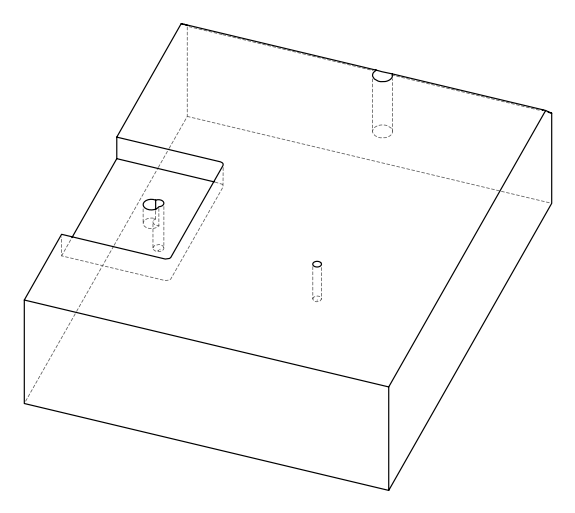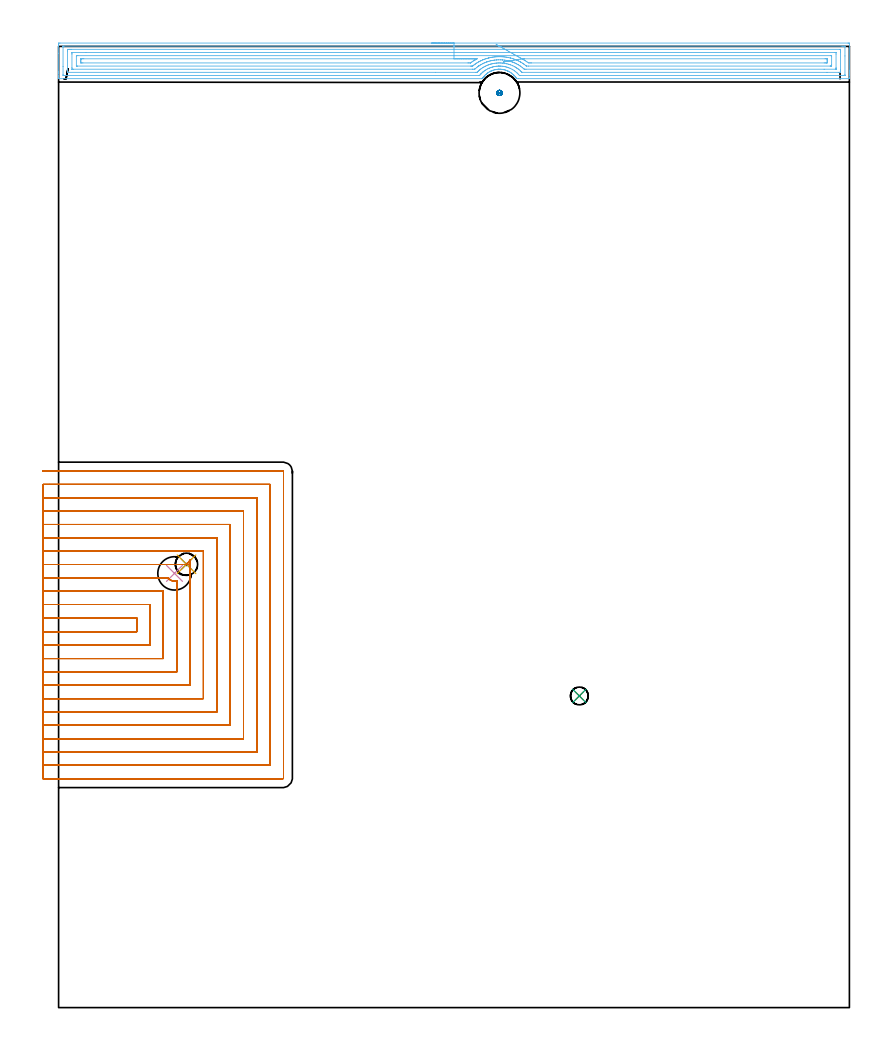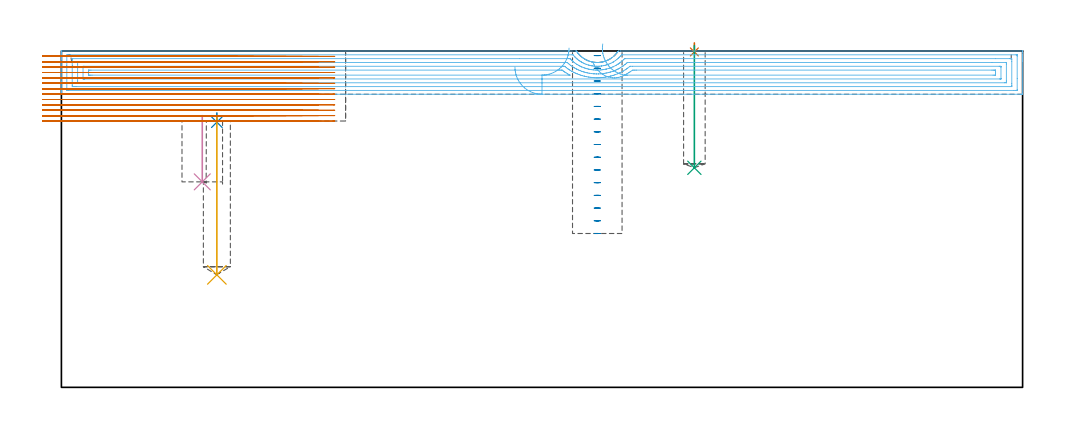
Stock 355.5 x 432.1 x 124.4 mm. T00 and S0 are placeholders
(PLAN: 8 operations, 6 tool changes, 131.7 min)
(1 SPOT_DRILL | STEP1POCKET | NXT0321_9005460120000 | 0.03 min | 1 mm3)
(2 SPOT_DRILL_1 | STEP1POCKET_3 | NXT0321_9005460120000 | 0.03 min | 2811 mm3)
(3 DRILL_BLIND_HOLE_INTO_CENTER | STEP1POCKET | NXT0301_051 | 0.18 min | 2104 mm3)
(4 INDEXABLE_INSERT_DRILL_BLIND_HOLE_FROM_SOLID | STEP1POCKET_2 | UGT0302_001 | 0.1 min | 7165 mm3)
(5 DRILL_BLIND_HOLE_INTO_CENTER_1 | STEP1POCKET_3 | UGT0301_032 | 0.24 min | 3413 mm3)
(6 AREA_MILL | FG_CHAMFER_SURFACE | UGT0205_001 | 17.42 min | 45511 mm3)
(7 MILL_SLOT | SLOT_PARTIAL_RECTANGULAR | NXT0201_009 | Follow Part, ap 2, ae 75% | 113 min | 392011 mm3)
(8 MILL_BLIND_HOLE_FROM_SOLID_MATERIAL | STEP1POCKET_1 | NXT0201_012 | Spiral | 0.67 min | 17651 mm3)
(TOOL NXT0321_9005460120000 | NC Spot Drill, 142deg, 12mm, Carbide, Uncoated | D12 PA142 FL30 Z2)
(TOOL NXT0301_051 | Carbide Drill 8mm [860.1-0800-040A1-MM 2214] | D8 PA140 FL53 Z2)
(TOOL UGT0302_001 | Indexable Insert Drill 15mm | D15 PA180 FL50 Z2)
(TOOL UGT0301_032 | Twist Drill 10 mm | D10 PA118 FL87 Z2)
(TOOL UGT0205_001 | Chamfer Mill 20 x 3 x 45 deg. | D20 FL50 Z2)
(TOOL NXT0201_009 | ENDMILL 8mm [2P460-0800-NA 1630] | D8 FL26 Z6)
(TOOL NXT0201_012 | ENDMILL 16mm [2P460-1600-NA 1630] | D16 FL38 Z6)
(OP 1 SPOT_DRILL)
G17 G21 G94 G90
T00 M6
G54
G17 G0 G90 X234.1 Y140.1 S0 M3
G43 Z134.4 H0
G94 G81 G98 Z124.056 F250. R127.4
G80
M5
M2
(OP 2 SPOT_DRILL_1)
G17 G21 G94 G90
T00 M6
G54
G17 G0 G90 X57.5 Y199.3 S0 M3
G43 Z134.4 H0
G94 G81 G98 Z98.07 F250. R101.5
G80
M5
M2
(OP 3 DRILL_BLIND_HOLE_INTO_CENTER)
G17 G21 G94 G90
T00 M6
G54
G17 G0 G90 X234.1 Y140.1 S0 M3
G43 Z134.4 H1
G94 G81 G98 Z81.2 F250. R126.4
G80
M5
M2
(OP 4 INDEXABLE_INSERT_DRILL_BLIND_HOLE_FROM_SOLID)
G17 G21 G94 G90
T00 M6
G54
G17 G0 G90 X52.1 Y195.2 S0 M3
G43 Z134.4 H0
G94 G81 G98 Z76. F250. R100.5
G80
M5
M2
(OP 5 DRILL_BLIND_HOLE_INTO_CENTER_1)
G17 G21 G94 G90
T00 M6
G54
G17 G0 G90 X57.5 Y199.3 S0 M3
G43 Z134.4 H0
G94 G81 G98 Z41.6 F250. R100.5
G80
M5
M2
(OP 6 AREA_MILL)
G17 G21 G94 G90
T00 M6
G54
G17 G0 G90 X167.75 Y433.6 S1061 M3
G43 Z134.4 H0
Z118.4
G94 G1 X167.788 Z117.528 F250.
X167.902 Z116.663
X168.091 Z115.812
X168.353 Z114.98
X168.687 Z114.174
X169.09 Z113.4
X169.558 Z112.664
X170.09 Z111.972
X170.679 Z111.329
X171.322 Z110.739
X172.014 Z110.208
X172.75 Z109.74
X173.524 Z109.337
X174.33 Z109.003
X175.162 Z108.741
X176.014 Z108.552
X176.878 Z108.438
X177.75 Z108.4
X354.895
X355.301 Y433.596 Z108.402
X355.49 Y433.592 Z108.406
X355.5 Y433.398 Z108.599
Y421.338 Z120.657
Y420.738 Z121.256
Y420.169 Z121.828
Y419.854 Z122.142
Y419.285 Z122.711
Y418.97 Z123.025
Y417.946 Z124.053
X355.493 Y417.615 Z124.376
X355.491 Y417.603 Z124.388
X355.341 Y417.6 Z124.4
X206.754
X205.927 Y417.606 Z124.392
X205.861 Y417.699 Z124.299
X205.722 Y417.903 Z124.093
X205.588 Y418.086 Z123.908
X205.466 Y418.258 Z123.74
X205.435 Y418.298 Z123.702
X205.366 Y418.383 Z123.617
X204.969 Y418.841 Z123.158
X204.846 Y418.97 Z123.025
X204.74 Y419.084 Z122.914
X204.572 Y419.263 Z122.735
X204.131 Y419.652 Z122.344
X203.677 Y420.026 Z121.974
X203.518 Y420.142 Z121.857
X203.154 Y420.383 Z121.615
X202.783 Y420.612 Z121.386
X202.394 Y420.824 Z121.176
X201.999 Y421.021 Z120.977
X201.972 Y421.033 Z120.965
X201.889 Y421.07 Z120.927
X201.845 Y421.087 Z120.909
X201.638 Y421.17 Z120.828
X201.445 Y421.245 Z120.749
X200.995 Y421.405 Z120.594
X200.875 Y421.44 Z120.559
X200.55 Y421.533 Z120.463
X200.168 Y421.626 Z120.373
X200.101 Y421.641 Z120.356
X200.06 Y421.648 Z120.347
X199.655 Y421.725 Z120.274
X199.207 Y421.786 Z120.212
X198.838 Y421.815 Z120.175
X198.769 Y421.822 Z120.171
X198.761 Y421.823 Z120.17
X198.722 Y421.824 Z120.167
X198.313 Y421.842 Z120.155
X198.033 Y421.835 Z120.153
X197.959 Z120.154
X197.905 Y421.834 Z120.153
X197.866 Y421.835 Z120.157
X197.829 Y421.833 Z120.161
X197.707 Y421.827 Z120.17
X197.419 Y421.808 Z120.186
X197.14 Y421.778 Z120.218
X196.971 Y421.759 Z120.236
X196.525 Y421.686 Z120.306
X196.491 Y421.678 Z120.313
X196.309 Y421.643 Z120.356
X196.214 Y421.622 Z120.376
X196.077 Y421.591 Z120.403
X195.631 Y421.473 Z120.522
X195.228 Y421.344 Z120.655
X195.182 Y421.329 Z120.67
X194.737 Y421.161 Z120.835
X194.432 Y421.033 Z120.966
X194.405 Y421.021 Z120.978
X194.26 Y420.947 Z121.05
X193.904 Y420.768 Z121.23
X193.843 Y420.737 Z121.261
X193.391 Y420.475 Z121.524
X192.949 Y420.19 Z121.809
X192.882 Y420.142 Z121.857
X192.463 Y419.816 Z122.182
X192.297 Y419.678 Z122.322
X192.055 Y419.476 Z122.524
X191.83 Y419.262 Z122.737
X191.489 Y418.909 Z123.091
X191.467 Y418.885 Z123.115
X191.285 Y418.681 Z123.317
X191.161 Y418.543 Z123.454
X191.15 Y418.528 Z123.468
X191.034 Y418.383 Z123.616
X190.988 Y418.321 Z123.679
X190.966 Y418.291 Z123.709
X190.815 Y418.086 Z123.909
X190.704 Y417.938 Z124.061
X190.69 Y417.917 Z124.082
X190.629 Y417.829 Z124.17
X190.484 Y417.624 Z124.37
X190.467 Y417.604 Z124.389
X190.244 Y417.6 Z124.4
X0.158
X0.008 Y417.602 Z124.388
X0. Y417.616 Z124.375
Y417.946 Z124.053
Y418.341 Z123.658
Y418.97 Z123.025
Y420.169 Z121.828
Y420.738 Z121.256
Y428.993 Z113.004
Y432.23 Z109.768
Y432.515 Z109.482
X0.004 Y433.114 Z108.884
X0.009 Y433.592 Z108.406
X0.119 Y433.595 Z108.403
X0.605 Y433.6 Z108.4
X177.75
Y432.186 Z109.814
X352.218
X353.11 Y432.185 Z109.815
X353.156 Y432.184 Z109.816
X353.49 Y432.17 Z109.83
X353.493 Y432.07 Z109.93
X353.499 Y431.845 Z110.155
X353.5 Y427.81 Z114.19
X353.499 Y419.469 Z122.531
X353.494 Y419.082 Z122.918
X353.49 Y419.032 Z122.968
X353.486 Y419.02 Z122.98
X353.48 Y419.018 Z122.982
X353.428 Y419.016 Z122.984
X353.322 Y419.015 Z122.985
X353.11 Y419.014 Z122.986
X207.601 Y419.015 Z122.985
X207.183 Y419.021 Z122.979
X206.754 Y419.487 Z122.513
X206.406 Y419.854 Z122.146
X206.138 Y420.132 Z121.868
X205.861 Y420.379 Z121.621
X205.437 Y420.738 Z121.262
X204.969 Y421.106 Z120.894
X204.183 Y421.622 Z120.378
X204.076 Y421.688 Z120.312
X203.919 Y421.778 Z120.222
X203.184 Y422.153 Z119.847
X202.942 Y422.265 Z119.735
X202.354 Y422.506 Z119.494
X202.291 Y422.529 Z119.471
X202.256 Y422.542 Z119.458
X201.734 Y422.712 Z119.288
X201.399 Y422.81 Z119.19
X200.984 Y422.917 Z119.083
X200.507 Y423.022 Z118.978
X199.875 Y423.132 Z118.868
X199.734 Y423.152 Z118.848
X199.614 Y423.165 Z118.835
X198.882 Y423.231 Z118.769
X198.722 Y423.239 Z118.761
X198.342 Y423.25 Z118.75
X197.968 Y423.253 Z118.747
X197.861 Y423.252 Z118.748
X197.829 Y423.251 Z118.749
X197.126 Y423.203 Z118.797
X196.937 Y423.182 Z118.818
X196.333 Y423.104 Z118.896
X196.199 Y423.083 Z118.917
X196.045 Y423.056 Z118.944
X195.587 Y422.959 Z119.041
X195.152 Y422.852 Z119.148
X194.878 Y422.778 Z119.222
X194.26 Y422.581 Z119.419
X194.204 Y422.562 Z119.438
X194.054 Y422.506 Z119.494
X193.564 Y422.311 Z119.689
X193.483 Y422.277 Z119.723
X193.367 Y422.223 Z119.777
X192.963 Y422.023 Z119.977
X192.475 Y421.768 Z120.232
X192.381 Y421.716 Z120.284
X192.223 Y421.622 Z120.378
X191.832 Y421.375 Z120.625
X191.582 Y421.213 Z120.787
X191.308 Y421.01 Z120.99
X190.954 Y420.738 Z121.262
X190.809 Y420.621 Z121.379
X190.69 Y420.52 Z121.48
X190.339 Y420.202 Z121.798
X189.985 Y419.854 Z122.146
X189.892 Y419.761 Z122.239
X189.798 Y419.66 Z122.34
X189.471 Y419.294 Z122.706
X189.287 Y419.086 Z122.914
X189.218 Y419.021 Z122.979
X188.861 Y419.014 Z122.986
X3.282
X2.39 Y419.015 Z122.985
X2.344 Y419.016 Z122.984
X2.01 Y419.03 Z122.97
X2.007 Y419.13 Z122.87
X2.002 Y419.355 Z122.645
X2. Y423.017 Z118.983
X2.001 Y431.731 Z110.269
X2.006 Y432.118 Z109.882
X2.01 Y432.168 Z109.832
X2.014 Y432.18 Z109.82
X2.02 Y432.182 Z109.818
X2.072 Y432.184 Z109.816
X2.178 Y432.185 Z109.815
X2.39 Y432.186 Z109.814
X177.75
Y430.772 Z111.228
X351.325 Y430.771 Z111.229
X351.429 Y430.77 Z111.23
X351.466 Y430.768 Z111.232
X351.482 Y430.766 Z111.234
X351.49 Y430.749 Z111.251
X351.495 Y430.635 Z111.365
X351.498 Y430.462 Z111.538
X351.5 Y430.289 Z111.711
Y429.578 Z112.422
Y421.449 Z120.551
X351.495 Y420.738 Z121.262
X351.491 Y420.574 Z121.426
X351.473 Y420.435 Z121.565
X351.325 Y420.434 Z121.566
X350.745 Y420.429 Z121.571
X345.447 Y420.428 Z121.572
X208.538 Y420.429 Z121.571
X208.434 Y420.43 Z121.57
X208.351 Y420.433 Z121.567
X208.299 Y420.435 Z121.565
X208.259 Y420.459 Z121.541
X207.978 Y420.738 Z121.262
X207.646 Y421.063 Z120.937
X206.998 Y421.622 Z120.378
X206.754 Y421.823 Z120.177
X206.577 Y421.959 Z120.041
X206.37 Y422.115 Z119.885
X206.008 Y422.361 Z119.639
X205.861 Y422.456 Z119.544
X205.782 Y422.506 Z119.494
X205.278 Y422.814 Z119.186
X204.969 Y422.98 Z119.02
X204.175 Y423.39 Z118.61
X204.076 Y423.437 Z118.563
X203.989 Y423.477 Z118.523
X203.184 Y423.787 Z118.213
X202.57 Y423.998 Z118.002
X202.291 Y424.079 Z117.921
X201.575 Y424.274 Z117.726
X201.399 Y424.314 Z117.687
X201.349 Y424.324 Z117.676
X200.507 Y424.476 Z117.524
X200.262 Y424.516 Z117.484
X199.614 Y424.59 Z117.41
X199.263 Y424.622 Z117.378
X198.722 Y424.653 Z117.347
X198.328 Y424.665 Z117.335
X197.829 Y424.661 Z117.339
X197.457 Y424.643 Z117.357
X196.937 Y424.61 Z117.39
X196.629 Y424.579 Z117.421
X196.045 Y424.503 Z117.497
X195.843 Y424.474 Z117.526
X195.523 Y424.421 Z117.579
X195.152 Y424.349 Z117.651
X195.09 Y424.336 Z117.664
X194.82 Y424.274 Z117.726
X194.376 Y424.159 Z117.841
X194.26 Y424.126 Z117.874
X193.695 Y423.95 Z118.05
X193.367 Y423.842 Z118.158
X193.037 Y423.718 Z118.282
X192.475 Y423.498 Z118.502
X192.398 Y423.466 Z118.534
X192.231 Y423.39 Z118.61
X191.8 Y423.175 Z118.825
X191.582 Y423.062 Z118.938
X191.22 Y422.865 Z119.135
X190.69 Y422.556 Z119.444
X190.659 Y422.537 Z119.463
X190.611 Y422.506 Z119.494
X190.125 Y422.182 Z119.818
X189.798 Y421.942 Z120.058
X189.617 Y421.802 Z120.198
X189.393 Y421.622 Z120.378
X189.13 Y421.4 Z120.6
X188.905 Y421.204 Z120.796
X188.664 Y420.977 Z121.023
X188.419 Y420.738 Z121.262
X188.216 Y420.537 Z121.463
X188.145 Y420.469 Z121.531
X188.119 Y420.446 Z121.554
X188.089 Y420.435 Z121.565
X188.013 Y420.434 Z121.566
X187.432 Y420.429 Z121.571
X169.473 Y420.428 Z121.572
X4.175 Y420.429 Z121.571
X4.071 Y420.43 Z121.57
X4.034 Y420.432 Z121.568
X4.018 Y420.434 Z121.566
X4.01 Y420.451 Z121.549
X4.005 Y420.565 Z121.435
X4.002 Y420.738 Z121.262
X4. Y420.911 Z121.089
Y421.622 Z120.378
Y429.751 Z112.249
X4.005 Y430.462 Z111.538
X4.009 Y430.626 Z111.374
X4.027 Y430.765 Z111.235
X4.175 Y430.766 Z111.234
X4.755 Y430.771 Z111.229
X5.067
X5.647 Y430.772 Z111.228
X177.75
Y429.357 Z112.643
X348.871
X349.393 Y429.355 Z112.645
X349.447 Y429.353 Z112.647
X349.479 Y429.351 Z112.649
X349.49 Y429.32 Z112.68
X349.5 Y428.694 Z113.306
Y422.506 Z119.494
X349.496 Y422.084 Z119.916
X349.492 Y421.874 Z120.126
X349.49 Y421.853 Z120.147
X349.47 Y421.85 Z120.15
X349.413 Y421.846 Z120.154
X349.317 Y421.844 Z120.156
X344.138 Y421.843 Z120.157
X210.1 Y421.844 Z120.156
X209.431 Y421.848 Z120.152
X209.34 Y421.85 Z120.15
X209.241 Y421.933 Z120.067
X209.032 Y422.111 Z119.889
X208.572 Y422.506 Z119.494
X208.538 Y422.534 Z119.466
X208.385 Y422.658 Z119.342
X207.77 Y423.124 Z118.876
X207.646 Y423.211 Z118.789
X207.373 Y423.39 Z118.61
X206.754 Y423.779 Z118.221
X206.441 Y423.965 Z118.035
X205.867 Y424.274 Z117.726
X205.854 Y424.281 Z117.719
X205.254 Y424.575 Z117.425
X204.969 Y424.704 Z117.296
X204.239 Y424.997 Z117.003
X204.076 Y425.056 Z116.944
X203.784 Y425.158 Z116.842
X203.184 Y425.348 Z116.652
X202.912 Y425.428 Z116.572
X202.291 Y425.589 Z116.411
X201.735 Y425.71 Z116.29
X201.399 Y425.773 Z116.227
X200.645 Y425.905 Z116.095
X200.507 Y425.923 Z116.077
X199.636 Y426.021 Z115.979
X199.614 Y426.023 Z115.977
X199.372 Y426.042 Z115.958
X198.722 Y426.074 Z115.926
X198.688 Y426.075 Z115.925
X197.829 Y426.08 Z115.92
X197.791
X197.016 Y426.042 Z115.958
X196.942 Y426.037 Z115.963
X196.937
X196.132 Y425.956 Z116.044
X196.045 Y425.945 Z116.055
X195.351 Y425.845 Z116.155
X195.152 Y425.812 Z116.188
X194.602 Y425.703 Z116.297
X194.26 Y425.626 Z116.374
X193.882 Y425.533 Z116.467
X193.367 Y425.392 Z116.608
X193.185 Y425.338 Z116.662
X192.604 Y425.158 Z116.842
X192.507 Y425.126 Z116.874
X192.475 Y425.114 Z116.886
X191.867 Y424.876 Z117.124
X191.582 Y424.761 Z117.239
X191.238 Y424.615 Z117.385
X190.69 Y424.357 Z117.643
X190.634 Y424.329 Z117.671
X190.528 Y424.274 Z117.726
X190.057 Y424.017 Z117.983
X189.798 Y423.869 Z118.131
X189.498 Y423.687 Z118.313
X189.016 Y423.39 Z118.61
X188.949 Y423.347 Z118.653
X188.905 Y423.317 Z118.683
X188.432 Y422.975 Z119.025
X188.013 Y422.657 Z119.343
X187.928 Y422.59 Z119.41
X187.827 Y422.506 Z119.494
X187.449 Y422.18 Z119.82
X187.12 Y421.897 Z120.103
X187.06 Y421.85 Z120.15
X187.009 Y421.847 Z120.153
X186.896 Y421.845 Z120.155
X186.228 Y421.843 Z120.157
X186.005
X6.629
X6.107 Y421.845 Z120.155
X6.053 Y421.847 Z120.153
X6.021 Y421.849 Z120.151
X6.01 Y421.88 Z120.12
X6. Y422.506 Z119.494
Y428.694 Z113.306
X6.004 Y429.116 Z112.884
X6.008 Y429.326 Z112.674
X6.01 Y429.347 Z112.653
X6.03 Y429.351 Z112.649
X6.087 Y429.354 Z112.646
X6.183 Y429.356 Z112.644
X12.408 Y429.357 Z112.643
X177.75
Y427.943 Z114.057
X346.998
X347.267 Y427.94 Z114.06
X347.446 Y427.936 Z114.064
X347.492 Y427.934 Z114.066
X347.494 Y427.926 Z114.074
X347.497 Y427.9 Z114.1
X347.499 Y427.81 Z114.19
X347.5 Y423.644 Z118.356
X347.497 Y423.39 Z118.61
X347.494 Y423.312 Z118.688
X347.49 Y423.275 Z118.725
X347.474 Y423.264 Z118.736
X347.401 Y423.262 Z118.738
X347.132 Y423.258 Z118.742
X346.998 Y423.257 Z118.743
X346.863
X211.216
X210.454 Y423.261 Z118.739
X210.323 Y423.264 Z118.736
X210.286 Y423.27 Z118.73
X210.239 Y423.305 Z118.695
X210.13 Y423.39 Z118.61
X209.431 Y423.94 Z118.06
X209.238 Y424.085 Z117.915
X208.961 Y424.274 Z117.726
X208.538 Y424.548 Z117.452
X207.781 Y425.025 Z116.975
X207.646 Y425.1 Z116.9
X207.538 Y425.158 Z116.842
X206.754 Y425.558 Z116.442
X206.472 Y425.698 Z116.302
X205.971 Y425.933 Z116.067
X205.861 Y425.978 Z116.022
X205.698 Y426.042 Z115.958
X204.969 Y426.319 Z115.681
X204.539 Y426.467 Z115.533
X204.076 Y426.615 Z115.385
X203.262 Y426.849 Z115.151
X203.184 Y426.869 Z115.131
X202.965 Y426.926 Z115.074
X202.291 Y427.069 Z114.931
X202.11 Y427.106 Z114.894
X201.399 Y427.23 Z114.77
X201.029 Y427.292 Z114.708
X200.507 Y427.352 Z114.648
X200.025 Y427.403 Z114.597
X199.614 Y427.439 Z114.561
X199.066 Y427.469 Z114.531
X198.722 Y427.484 Z114.516
X198.153 Y427.489 Z114.511
X197.829
X197.283 Y427.467 Z114.533
X196.937 Y427.449 Z114.551
X196.448 Y427.41 Z114.59
X196.045 Y427.371 Z114.629
X195.641 Y427.326 Z114.674
X195.152 Y427.258 Z114.742
X194.86 Y427.216 Z114.784
X194.26 Y427.106 Z114.894
X194.109 Y427.075 Z114.925
X193.429 Y426.926 Z115.074
X193.379 Y426.914 Z115.086
X193.367 Y426.911 Z115.089
X192.682 Y426.721 Z115.279
X192.475 Y426.66 Z115.34
X192.002 Y426.511 Z115.489
X191.582 Y426.374 Z115.626
X191.339 Y426.283 Z115.717
X190.702 Y426.042 Z115.958
X190.694 Y426.039 Z115.961
X190.076 Y425.767 Z116.233
X189.798 Y425.634 Z116.366
X189.477 Y425.476 Z116.524
X188.905 Y425.182 Z116.818
X188.889 Y425.174 Z116.826
X188.861 Y425.158 Z116.842
X188.332 Y424.842 Z117.158
X188.013 Y424.649 Z117.351
X187.783 Y424.502 Z117.498
X187.435 Y424.274 Z117.726
X187.25 Y424.146 Z117.854
X187.12 Y424.052 Z117.948
X186.743 Y423.764 Z118.236
X186.262 Y423.39 Z118.61
X186.228 Y423.363 Z118.637
X186.124 Y423.284 Z118.716
X186.082 Y423.264 Z118.736
X186.038 Y423.262 Z118.738
X185.849 Y423.259 Z118.741
X185.47 Y423.257 Z118.743
X185.336
X8.502
X8.233 Y423.26 Z118.74
X8.054 Y423.264 Z118.736
X8.008 Y423.266 Z118.734
X8.006 Y423.274 Z118.726
X8.003 Y423.3 Z118.7
X8.001 Y423.39 Z118.61
X8. Y427.556 Z114.444
X8.003 Y427.81 Z114.19
X8.006 Y427.888 Z114.112
X8.01 Y427.925 Z114.075
X8.026 Y427.936 Z114.064
X8.099 Y427.938 Z114.062
X8.368 Y427.942 Z114.058
X8.502 Y427.943 Z114.057
X8.637
X177.75
Y426.529 Z115.471
X187.703
X188.013 Y426.527 Z115.473
X188.041 Y426.526 Z115.474
X188.08 Y426.522 Z115.478
X188.056 Y426.503 Z115.497
X188.037 Y426.491 Z115.509
X187.232 Y426.042 Z115.958
X187.162 Y426.001 Z115.999
X187.12 Y425.976 Z116.024
X186.615 Y425.659 Z116.341
X186.228 Y425.413 Z116.587
X186.074 Y425.31 Z116.69
X185.855 Y425.158 Z116.842
X185.555 Y424.941 Z117.059
X185.336 Y424.782 Z117.218
X185.222 Y424.704 Z117.296
X185.181 Y424.678 Z117.322
X185.135 Y424.676 Z117.324
X184.933 Y424.673 Z117.327
X184.443 Y424.671 Z117.329
X184.042
X10.913
X10.422 Y424.673 Z117.327
X10.016 Y424.676 Z117.324
X10.01 Y424.679 Z117.321
X10.003 Y424.688 Z117.312
X10.001 Y425.158 Z116.842
X10. Y425.575 Z116.425
X10.002 Y426.042 Z115.958
X10.005 Y426.455 Z115.545
X10.01 Y426.514 Z115.486
X10.054 Y426.522 Z115.478
X10.176 Y426.525 Z115.475
X10.422 Y426.527 Z115.473
X10.823 Y426.529 Z115.471
X11.314
X177.75
X178.622 Z115.509
X179.486 Z115.623
X180.338 Z115.812
X181.17 Z116.074
X181.976 Z116.408
X182.75 Z116.811
X183.486 Z117.279
X184.178 Z117.811
X184.821 Z118.4
X185.41 Z119.043
X185.942 Z119.735
X186.41 Z120.471
X186.813 Z121.245
X187.147 Z122.051
X187.409 Z122.883
X187.598 Z123.735
X187.712 Z124.599
X187.75 Z125.471
G0 X200.219 Y425.143 Z126.996
G1 X200.114 Y425.125 Z126.13
X200.084 Y425.12 Z125.258
X200.13 Y425.128 Z124.387
X200.25 Y425.148 Z123.523
X200.443 Y425.181 Z122.673
X200.709 Y425.226 Z121.843
X201.045 Y425.283 Z121.04
X201.449 Y425.352 Z120.27
X201.918 Y425.431 Z119.539
X202.448 Y425.521 Z118.851
X203.034 Y425.62 Z118.213
X203.674 Y425.729 Z117.63
X204.361 Y425.845 Z117.105
X205.09 Y425.969 Z116.643
X205.857 Y426.099 Z116.247
X206.654 Y426.234 Z115.92
X207.477 Y426.373 Z115.665
X208.318 Y426.516 Z115.484
X208.355 Y426.522 Z115.478
X208.409 Y426.525 Z115.475
X208.538 Y426.527 Z115.473
X208.939 Y426.529 Z115.471
X209.431
X344.587
X345.078 Y426.527 Z115.473
X345.484 Y426.524 Z115.476
X345.49 Y426.521 Z115.479
X345.497 Y426.512 Z115.488
X345.499 Y426.042 Z115.958
X345.5 Y425.625 Z116.375
X345.498 Y425.158 Z116.842
X345.495 Y424.745 Z117.255
X345.49 Y424.686 Z117.314
X345.446 Y424.678 Z117.322
X345.324 Y424.675 Z117.325
X345.078 Y424.673 Z117.327
X344.677 Y424.671 Z117.329
X344.186
X212.6
X212.108 Y424.672 Z117.328
X211.705 Y424.674 Z117.326
X211.216 Y424.678 Z117.322
X210.547 Y425.158 Z116.842
X210.323 Y425.312 Z116.688
X209.862 Y425.615 Z116.385
X209.431 Y425.882 Z116.118
X209.166 Y426.042 Z115.958
X208.887 Y426.203 Z115.797
X208.538 Y426.394 Z115.606
X208.397 Y426.472 Z115.528
X208.318 Y426.516 Z115.484
X207.62 Y426.906 Z115.136
X206.898 Y427.31 Z114.859
X206.158 Y427.724 Z114.655
X205.404 Y428.145 Z114.526
X204.644 Y428.57 Z114.473
X203.883 Y428.995 Z114.495
X203.127 Y429.418 Z114.594
X202.38 Y429.836 Z114.768
X201.65 Y430.244 Z115.015
X200.942 Y430.64 Z115.335
X200.26 Y431.021 Z115.724
X199.611 Y431.384 Z116.18
X198.999 Y431.726 Z116.698
X198.428 Y432.045 Z117.276
X197.904 Y432.338 Z117.909
X197.43 Y432.603 Z118.592
X197.009 Y432.838 Z119.319
X196.646 Y433.041 Z120.086
G0 Z134.4
M5
M2
(OP 7 MILL_SLOT)
G17 G21 G94 G90
T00 M6
G54
G17 G0 G90 X-7. Y168.9 S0 M3
G43 Z134.4 H1
Z122.408
G94 G1 X-4. F250.
X35.1 F500.
Y175.2
X-4.
X-7. F250.
Y162.9
X-4.
X41.1 F500.
Y181.2
X-4.
X-7. F250.
Y156.9
X-4.
X47.1 F500.
Y187.2
X-4.
X-7. F250.
Y150.9
X-4.
X53.1 F500.
Y191.854
G2 X51.081 Y191.859 R3.504
X50.382 Y192.158 R3.505
G1 X49.984 Y192.423
X49.536 Y192.834
X49.416 Y192.985
X49.245 Y193.2
X-4.
X-7. F250.
Y144.9
X-4.
X59.1 F500.
Y198.117
Y201.117 F250.
X57.462 Y199.2
X54.462
X-4. F500.
X-7. F250.
Y138.9
X-4.
X65.1 F500.
Y205.2
X-4.
X-7. F250.
Y132.9
X-4.
X71.1 F500.
Y211.2
X-4.
X-7. F250.
Y126.9
X-4.
X77.1 F500.
Y217.2
X-4.
X-7. F250.
Y120.9
X-4.
X83.1 F500.
Y223.2
X-4.
X-7. F250.
Y114.9
X-4.
X89.1 F500.
Y229.2
X-4.
X-7. F250.
Y108.9
X-4.
X95.1 F500.
Y235.2
X-4.
X-7. F250.
Y102.9
X-4.
X100.8 F500.
G3 X101.1 Y103.2 R0.3
G1 Y240.9
G3 X100.8 Y241.2 R0.3
G1 X-4.
X-7. F250.
G0 Y168.9 Z120.415
G1 X-4.
X35.1 F500.
Y175.2
X-4.
X-7. F250.
Y162.9
X-4.
X41.1 F500.
Y181.2
X-4.
X-7. F250.
Y156.9
X-4.
X47.1 F500.
Y187.2
X-4.
X-7. F250.
Y150.9
X-4.
X53.1 F500.
Y191.854
G2 X51.166 Y191.834 R3.504
X50.382 Y192.158 R3.505
G1 X49.984 Y192.423
X49.535 Y192.835
X49.245 Y193.2
X-4.
X-7. F250.
Y144.9
X-4.
X59.1 F500.
Y198.117
Y201.117 F250.
X57.462 Y199.2
X54.462
X-4. F500.
X-7. F250.
Y138.9
X-4.
X65.1 F500.
Y205.2
X-4.
X-7. F250.
Y132.9
X-4.
X71.1 F500.
Y211.2
X-4.
X-7. F250.
Y126.9
X-4.
X77.1 F500.
Y217.2
X-4.
X-7. F250.
Y120.9
X-4.
X83.1 F500.
Y223.2
X-4.
X-7. F250.
Y114.9
X-4.
X89.1 F500.
Y229.2
X-4.
X-7. F250.
Y108.9
X-4.
X95.1 F500.
Y235.2
X-4.
X-7. F250.
Y102.9
X-4.
X100.8 F500.
G3 X101.1 Y103.2 R0.3
G1 Y240.9
G3 X100.8 Y241.2 R0.3
G1 X-4.
X-7. F250.
G0 Y168.9 Z118.423
G1 X-4.
X35.1 F500.
Y175.2
X-4.
X-7. F250.
Y162.9
X-4.
X41.1 F500.
Y181.2
X-4.
X-7. F250.
Y156.9
X-4.
X47.1 F500.
Y187.2
X-4.
X-7. F250.
Y150.9
X-4.
X53.1 F500.
Y191.854
G2 X50.382 Y192.158 R3.505
G1 X49.984 Y192.423
X49.535 Y192.835
X49.245 Y193.2
X-4.
X-7. F250.
Y144.9
X-4.
X59.1 F500.
Y198.117
Y201.117 F250.
X57.462 Y199.2
X54.462
X-4. F500.
X-7. F250.
Y138.9
X-4.
X65.1 F500.
Y205.2
X-4.
X-7. F250.
Y132.9
X-4.
X71.1 F500.
Y211.2
X-4.
X-7. F250.
Y126.9
X-4.
X77.1 F500.
Y217.2
X-4.
X-7. F250.
Y120.9
X-4.
X83.1 F500.
Y223.2
X-4.
X-7. F250.
Y114.9
X-4.
X89.1 F500.
Y229.2
X-4.
X-7. F250.
Y108.9
X-4.
X95.1 F500.
Y235.2
X-4.
X-7. F250.
Y102.9
X-4.
X100.8 F500.
G3 X101.1 Y103.2 R0.3
G1 Y240.9
G3 X100.8 Y241.2 R0.3
G1 X-4.
X-7. F250.
G0 Y168.9 Z116.431
G1 X-4.
X35.1 F500.
Y175.2
X-4.
X-7. F250.
Y162.9
X-4.
X41.1 F500.
Y181.2
X-4.
X-7. F250.
Y156.9
X-4.
X47.1 F500.
Y187.2
X-4.
X-7. F250.
Y150.9
X-4.
X53.1 F500.
Y191.854
G2 X50.382 Y192.158 R3.505
G1 X49.983 Y192.424
X49.538 Y192.832
X49.245 Y193.2
X-4.
X-7. F250.
Y144.9
X-4.
X59.1 F500.
Y198.117
Y201.117 F250.
X57.462 Y199.2
X54.462
X-4. F500.
X-7. F250.
Y138.9
X-4.
X65.1 F500.
Y205.2
X-4.
X-7. F250.
Y132.9
X-4.
X71.1 F500.
Y211.2
X-4.
X-7. F250.
Y126.9
X-4.
X77.1 F500.
Y217.2
X-4.
X-7. F250.
Y120.9
X-4.
X83.1 F500.
Y223.2
X-4.
X-7. F250.
Y114.9
X-4.
X89.1 F500.
Y229.2
X-4.
X-7. F250.
Y108.9
X-4.
X95.1 F500.
Y235.2
X-4.
X-7. F250.
Y102.9
X-4.
X100.8 F500.
G3 X101.1 Y103.2 R0.3
G1 Y240.9
G3 X100.8 Y241.2 R0.3
G1 X-4.
X-7. F250.
G0 Y168.9 Z114.438
G1 X-4.
X35.1 F500.
Y175.2
X-4.
X-7. F250.
Y162.9
X-4.
X41.1 F500.
Y181.2
X-4.
X-7. F250.
Y156.9
X-4.
X47.1 F500.
Y187.2
X-4.
X-7. F250.
Y150.9
X-4.
X53.1 F500.
Y191.854
G2 X50.382 Y192.158 R3.505
G1 X49.983 Y192.424
X49.538 Y192.832
X49.245 Y193.2
X-4.
X-7. F250.
Y144.9
X-4.
X59.1 F500.
Y198.117
Y201.117 F250.
X57.462 Y199.2
X54.462
X-4. F500.
X-7. F250.
Y138.9
X-4.
X65.1 F500.
Y205.2
X-4.
X-7. F250.
Y132.9
X-4.
X71.1 F500.
Y211.2
X-4.
X-7. F250.
Y126.9
X-4.
X77.1 F500.
Y217.2
X-4.
X-7. F250.
Y120.9
X-4.
X83.1 F500.
Y223.2
X-4.
X-7. F250.
Y114.9
X-4.
X89.1 F500.
Y229.2
X-4.
X-7. F250.
Y108.9
X-4.
X95.1 F500.
Y235.2
X-4.
X-7. F250.
Y102.9
X-4.
X100.8 F500.
G3 X101.1 Y103.2 R0.3
G1 Y240.9
G3 X100.8 Y241.2 R0.3
G1 X-4.
X-7. F250.
G0 Y168.9 Z112.446
G1 X-4.
X35.1 F500.
Y175.2
X-4.
X-7. F250.
Y162.9
X-4.
X41.1 F500.
Y181.2
X-4.
X-7. F250.
Y156.9
X-4.
X47.1 F500.
Y187.2
X-4.
X-7. F250.
Y150.9
X-4.
X53.1 F500.
Y191.854
G2 X51.165 Y191.835 R3.505
X50.383 Y192.157 R3.504
G1 X49.981 Y192.426
X49.538 Y192.832
X49.245 Y193.2
X-4.
X-7. F250.
Y144.9
X-4.
X59.1 F500.
Y198.117
Y201.117 F250.
X57.462 Y199.2
X54.462
X-4. F500.
X-7. F250.
Y138.9
X-4.
X65.1 F500.
Y205.2
X-4.
X-7. F250.
Y132.9
X-4.
X71.1 F500.
Y211.2
X-4.
X-7. F250.
Y126.9
X-4.
X77.1 F500.
Y217.2
X-4.
X-7. F250.
Y120.9
X-4.
X83.1 F500.
Y223.2
X-4.
X-7. F250.
Y114.9
X-4.
X89.1 F500.
Y229.2
X-4.
X-7. F250.
Y108.9
X-4.
X95.1 F500.
Y235.2
X-4.
X-7. F250.
Y102.9
X-4.
X100.8 F500.
G3 X101.1 Y103.2 R0.3
G1 Y240.9
G3 X100.8 Y241.2 R0.3
G1 X-4.
X-7. F250.
G0 Y168.9 Z110.454
G1 X-4.
X35.1 F500.
Y175.2
X-4.
X-7. F250.
Y162.9
X-4.
X41.1 F500.
Y181.2
X-4.
X-7. F250.
Y156.9
X-4.
X47.1 F500.
Y187.2
X-4.
X-7. F250.
Y150.9
X-4.
X53.1 F500.
Y191.854
G2 X50.759 Y191.974 R3.505
X50.383 Y192.157 R3.504
G1 X49.981 Y192.426
X49.537 Y192.832
X49.245 Y193.2
X-4.
X-7. F250.
Y144.9
X-4.
X59.1 F500.
Y198.117
Y201.117 F250.
X57.462 Y199.2
X54.462
X-4. F500.
X-7. F250.
Y138.9
X-4.
X65.1 F500.
Y205.2
X-4.
X-7. F250.
Y132.9
X-4.
X71.1 F500.
Y211.2
X-4.
X-7. F250.
Y126.9
X-4.
X77.1 F500.
Y217.2
X-4.
X-7. F250.
Y120.9
X-4.
X83.1 F500.
Y223.2
X-4.
X-7. F250.
Y114.9
X-4.
X89.1 F500.
Y229.2
X-4.
X-7. F250.
Y108.9
X-4.
X95.1 F500.
Y235.2
X-4.
X-7. F250.
Y102.9
X-4.
X100.8 F500.
G3 X101.1 Y103.2 R0.3
G1 Y240.9
G3 X100.8 Y241.2 R0.3
G1 X-4.
X-7. F250.
G0 Y168.9 Z108.461
G1 X-4.
X35.1 F500.
Y175.2
X-4.
X-7. F250.
Y162.9
X-4.
X41.1 F500.
Y181.2
X-4.
X-7. F250.
Y156.9
X-4.
X47.1 F500.
Y187.2
X-4.
X-7. F250.
Y150.9
X-4.
X53.1 F500.
Y191.854
G2 X52.214 Y191.71 R3.504
X50.382 Y192.158 R3.505
G1 X49.984 Y192.423
X49.536 Y192.834
X49.245 Y193.2
X-4.
X-7. F250.
Y144.9
X-4.
X59.1 F500.
Y198.117
Y201.117 F250.
X57.462 Y199.2
X54.462
X-4. F500.
X-7. F250.
Y138.9
X-4.
X65.1 F500.
Y205.2
X-4.
X-7. F250.
Y132.9
X-4.
X71.1 F500.
Y211.2
X-4.
X-7. F250.
Y126.9
X-4.
X77.1 F500.
Y217.2
X-4.
X-7. F250.
Y120.9
X-4.
X83.1 F500.
Y223.2
X-4.
X-7. F250.
Y114.9
X-4.
X89.1 F500.
Y229.2
X-4.
X-7. F250.
Y108.9
X-4.
X95.1 F500.
Y235.2
X-4.
X-7. F250.
Y102.9
X-4.
X100.8 F500.
G3 X101.1 Y103.2 R0.3
G1 Y240.9
G3 X100.8 Y241.2 R0.3
G1 X-4.
X-7. F250.
G0 Y168.9 Z106.469
G1 X-4.
X35.1 F500.
Y175.2
X-4.
X-7. F250.
Y162.9
X-4.
X41.1 F500.
Y181.2
X-4.
X-7. F250.
Y156.9
X-4.
X47.1 F500.
Y187.2
X-4.
X-7. F250.
Y150.9
X-4.
X53.1 F500.
Y191.854
G2 X51.163 Y191.835 R3.504
X50.382 Y192.158 R3.505
G1 X49.984 Y192.423
X49.535 Y192.835
X49.245 Y193.2
X-4.
X-7. F250.
Y144.9
X-4.
X59.1 F500.
Y198.117
Y201.117 F250.
X57.462 Y199.2
X54.462
X-4. F500.
X-7. F250.
Y138.9
X-4.
X65.1 F500.
Y205.2
X-4.
X-7. F250.
Y132.9
X-4.
X71.1 F500.
Y211.2
X-4.
X-7. F250.
Y126.9
X-4.
X77.1 F500.
Y217.2
X-4.
X-7. F250.
Y120.9
X-4.
X83.1 F500.
Y223.2
X-4.
X-7. F250.
Y114.9
X-4.
X89.1 F500.
Y229.2
X-4.
X-7. F250.
Y108.9
X-4.
X95.1 F500.
Y235.2
X-4.
X-7. F250.
Y102.9
X-4.
X100.8 F500.
G3 X101.1 Y103.2 R0.3
G1 Y240.9
G3 X100.8 Y241.2 R0.3
G1 X-4.
X-7. F250.
G0 Y168.9 Z104.477
G1 X-4.
X35.1 F500.
Y175.2
X-4.
X-7. F250.
Y162.9
X-4.
X41.1 F500.
Y181.2
X-4.
X-7. F250.
Y156.9
X-4.
X47.1 F500.
Y187.2
X-4.
X-7. F250.
Y150.9
X-4.
X53.1 F500.
Y191.854
G2 X50.382 Y192.158 R3.505
G1 X49.984 Y192.423
X49.535 Y192.835
X49.245 Y193.2
X-4.
X-7. F250.
Y144.9
X-4.
X59.1 F500.
Y198.117
Y201.117 F250.
X57.462 Y199.2
X54.462
X-4. F500.
X-7. F250.
Y138.9
X-4.
X65.1 F500.
Y205.2
X-4.
X-7. F250.
Y132.9
X-4.
X71.1 F500.
Y211.2
X-4.
X-7. F250.
Y126.9
X-4.
X77.1 F500.
Y217.2
X-4.
X-7. F250.
Y120.9
X-4.
X83.1 F500.
Y223.2
X-4.
X-7. F250.
Y114.9
X-4.
X89.1 F500.
Y229.2
X-4.
X-7. F250.
Y108.9
X-4.
X95.1 F500.
Y235.2
X-4.
X-7. F250.
Y102.9
X-4.
X100.8 F500.
G3 X101.1 Y103.2 R0.3
G1 Y240.9
G3 X100.8 Y241.2 R0.3
G1 X-4.
X-7. F250.
G0 Y168.9 Z102.485
G1 X-4.
X35.1 F500.
Y175.2
X-4.
X-7. F250.
Y162.9
X-4.
X41.1 F500.
Y181.2
X-4.
X-7. F250.
Y156.9
X-4.
X47.1 F500.
Y187.2
X-4.
X-7. F250.
Y150.9
X-4.
X53.1 F500.
Y191.854
G2 X50.382 Y192.158 R3.505
G1 X49.983 Y192.424
X49.538 Y192.832
X49.245 Y193.2
X-4.
X-7. F250.
Y144.9
X-4.
X59.1 F500.
Y198.117
Y201.117 F250.
X57.462 Y199.2
X54.462
X-4. F500.
X-7. F250.
Y138.9
X-4.
X65.1 F500.
Y205.2
X-4.
X-7. F250.
Y132.9
X-4.
X71.1 F500.
Y211.2
X-4.
X-7. F250.
Y126.9
X-4.
X77.1 F500.
Y217.2
X-4.
X-7. F250.
Y120.9
X-4.
X83.1 F500.
Y223.2
X-4.
X-7. F250.
Y114.9
X-4.
X89.1 F500.
Y229.2
X-4.
X-7. F250.
Y108.9
X-4.
X95.1 F500.
Y235.2
X-4.
X-7. F250.
Y102.9
X-4.
X100.8 F500.
G3 X101.1 Y103.2 R0.3
G1 Y240.9
G3 X100.8 Y241.2 R0.3
G1 X-4.
X-7. F250.
G0 Y168.9 Z100.492
G1 X-4.
X35.1 F500.
Y175.2
X-4.
X-7. F250.
Y162.9
X-4.
X41.1 F500.
Y181.2
X-4.
X-7. F250.
Y156.9
X-4.
X47.1 F500.
Y187.2
X-4.
X-7. F250.
Y150.9
X-4.
X53.1 F500.
Y191.854
G2 X50.382 Y192.158 R3.505
G1 X49.983 Y192.424
X49.538 Y192.832
X49.245 Y193.2
X-4.
X-7. F250.
Y144.9
X-4.
X59.1 F500.
Y198.117
Y201.117 F250.
X57.462 Y199.2
X54.462
X-4. F500.
X-7. F250.
Y138.9
X-4.
X65.1 F500.
Y205.2
X-4.
X-7. F250.
Y132.9
X-4.
X71.1 F500.
Y211.2
X-4.
X-7. F250.
Y126.9
X-4.
X77.1 F500.
Y217.2
X-4.
X-7. F250.
Y120.9
X-4.
X83.1 F500.
Y223.2
X-4.
X-7. F250.
Y114.9
X-4.
X89.1 F500.
Y229.2
X-4.
X-7. F250.
Y108.9
X-4.
X95.1 F500.
Y235.2
X-4.
X-7. F250.
Y102.9
X-4.
X100.8 F500.
G3 X101.1 Y103.2 R0.3
G1 Y240.9
G3 X100.8 Y241.2 R0.3
G1 X-4.
X-7. F250.
G0 Y168.9 Z98.5
G1 X-4.
X35.1 F500.
Y175.2
X-4.
X-7. F250.
Y162.9
X-4.
X41.1 F500.
Y181.2
X-4.
X-7. F250.
Y156.9
X-4.
X47.1 F500.
Y187.2
X-4.
X-7. F250.
Y150.9
X-4.
X53.1 F500.
Y191.854
G2 X51.163 Y191.835 R3.505
X50.383 Y192.157 R3.505
G1 X49.981 Y192.426
X49.538 Y192.832
X49.245 Y193.2
X-4.
X-7. F250.
Y144.9
X-4.
X59.1 F500.
Y199.2
X58.479
X55.479 F250.
X57.302
X55.802
X-4. F500.
X-7. F250.
Y138.9
X-4.
X65.1 F500.
Y205.2
X-4.
X-7. F250.
Y132.9
X-4.
X71.1 F500.
Y211.2
X-4.
X-7. F250.
Y126.9
X-4.
X77.1 F500.
Y217.2
X-4.
X-7. F250.
Y120.9
X-4.
X83.1 F500.
Y223.2
X-4.
X-7. F250.
Y114.9
X-4.
X89.1 F500.
Y229.2
X-4.
X-7. F250.
Y108.9
X-4.
X95.1 F500.
Y235.2
X-4.
X-7. F250.
Y102.9
X-4.
X100.8 F500.
G3 X101.1 Y103.2 R0.3
G1 Y240.9
G3 X100.8 Y241.2 R0.3
G1 X-4.
X-7. F250.
G0 Z134.4
M5
M2
(OP 8 MILL_BLIND_HOLE_FROM_SOLID_MATERIAL)
G17 G21 G94 G90
T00 M6
G54
G17 G0 G90 X198.2 Y411.2 S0 M3
G43 Z134.4 H1
Z122.7
G94 G3 X198.775 Y411.775 R0.575 F250.
X198.2 Y412.35 R0.575
X197.05 Y411.2 R1.15
X198.2 Y412.35 R-1.15
X197.625 Y411.775 R0.575
X198.2 Y411.2 R0.575
G0 Z118.
G3 X198.775 Y411.775 R0.575
X198.2 Y412.35 R0.575
X197.05 Y411.2 R1.15
X198.2 Y412.35 R-1.15
X197.625 Y411.775 R0.575
X198.2 Y411.2 R0.575
G0 Z113.3
G3 X198.775 Y411.775 R0.575
X198.2 Y412.35 R0.575
X197.05 Y411.2 R1.15
X198.2 Y412.35 R-1.15
X197.625 Y411.775 R0.575
X198.2 Y411.2 R0.575
G0 Z108.6
G3 X198.775 Y411.775 R0.575
X198.2 Y412.35 R0.575
X197.05 Y411.2 R1.15
X198.2 Y412.35 R-1.15
X197.625 Y411.775 R0.575
X198.2 Y411.2 R0.575
G0 Z103.9
G3 X198.775 Y411.775 R0.575
X198.2 Y412.35 R0.575
X197.05 Y411.2 R1.15
X198.2 Y412.35 R-1.15
X197.625 Y411.775 R0.575
X198.2 Y411.2 R0.575
G0 Z99.2
G3 X198.775 Y411.775 R0.575
X198.2 Y412.35 R0.575
X197.05 Y411.2 R1.15
X198.2 Y412.35 R-1.15
X197.625 Y411.775 R0.575
X198.2 Y411.2 R0.575
G0 Z94.5
G3 X198.775 Y411.775 R0.575
X198.2 Y412.35 R0.575
X197.05 Y411.2 R1.15
X198.2 Y412.35 R-1.15
X197.625 Y411.775 R0.575
X198.2 Y411.2 R0.575
G0 Z89.8
G3 X198.775 Y411.775 R0.575
X198.2 Y412.35 R0.575
X197.05 Y411.2 R1.15
X198.2 Y412.35 R-1.15
X197.625 Y411.775 R0.575
X198.2 Y411.2 R0.575
G0 Z85.1
G3 X198.775 Y411.775 R0.575
X198.2 Y412.35 R0.575
X197.05 Y411.2 R1.15
X198.2 Y412.35 R-1.15
X197.625 Y411.775 R0.575
X198.2 Y411.2 R0.575
G0 Z80.4
G3 X198.775 Y411.775 R0.575
X198.2 Y412.35 R0.575
X197.05 Y411.2 R1.15
X198.2 Y412.35 R-1.15
X197.625 Y411.775 R0.575
X198.2 Y411.2 R0.575
G0 Z75.7
G3 X198.775 Y411.775 R0.575
X198.2 Y412.35 R0.575
X197.05 Y411.2 R1.15
X198.2 Y412.35 R-1.15
X197.625 Y411.775 R0.575
X198.2 Y411.2 R0.575
G0 Z71.
G3 X198.775 Y411.775 R0.575
X198.2 Y412.35 R0.575
X197.05 Y411.2 R1.15
X198.2 Y412.35 R-1.15
X197.625 Y411.775 R0.575
X198.2 Y411.2 R0.575
G0 Z66.3
G3 X198.775 Y411.775 R0.575
X198.2 Y412.35 R0.575
X197.05 Y411.2 R1.15
X198.2 Y412.35 R-1.15
X197.625 Y411.775 R0.575
X198.2 Y411.2 R0.575
G0 Z61.6
G3 X198.775 Y411.775 R0.575
X198.2 Y412.35 R0.575
X197.05 Y411.2 R1.15
X198.2 Y412.35 R-1.15
X197.625 Y411.775 R0.575
X198.2 Y411.2 R0.575
G0 Z56.9
G3 X198.775 Y411.775 R0.575
X198.2 Y412.35 R0.575
X197.05 Y411.2 R1.15
X198.2 Y412.35 R-1.15
X197.625 Y411.775 R0.575
X198.2 Y411.2 R0.575
G0 Z134.4
M5
M2
